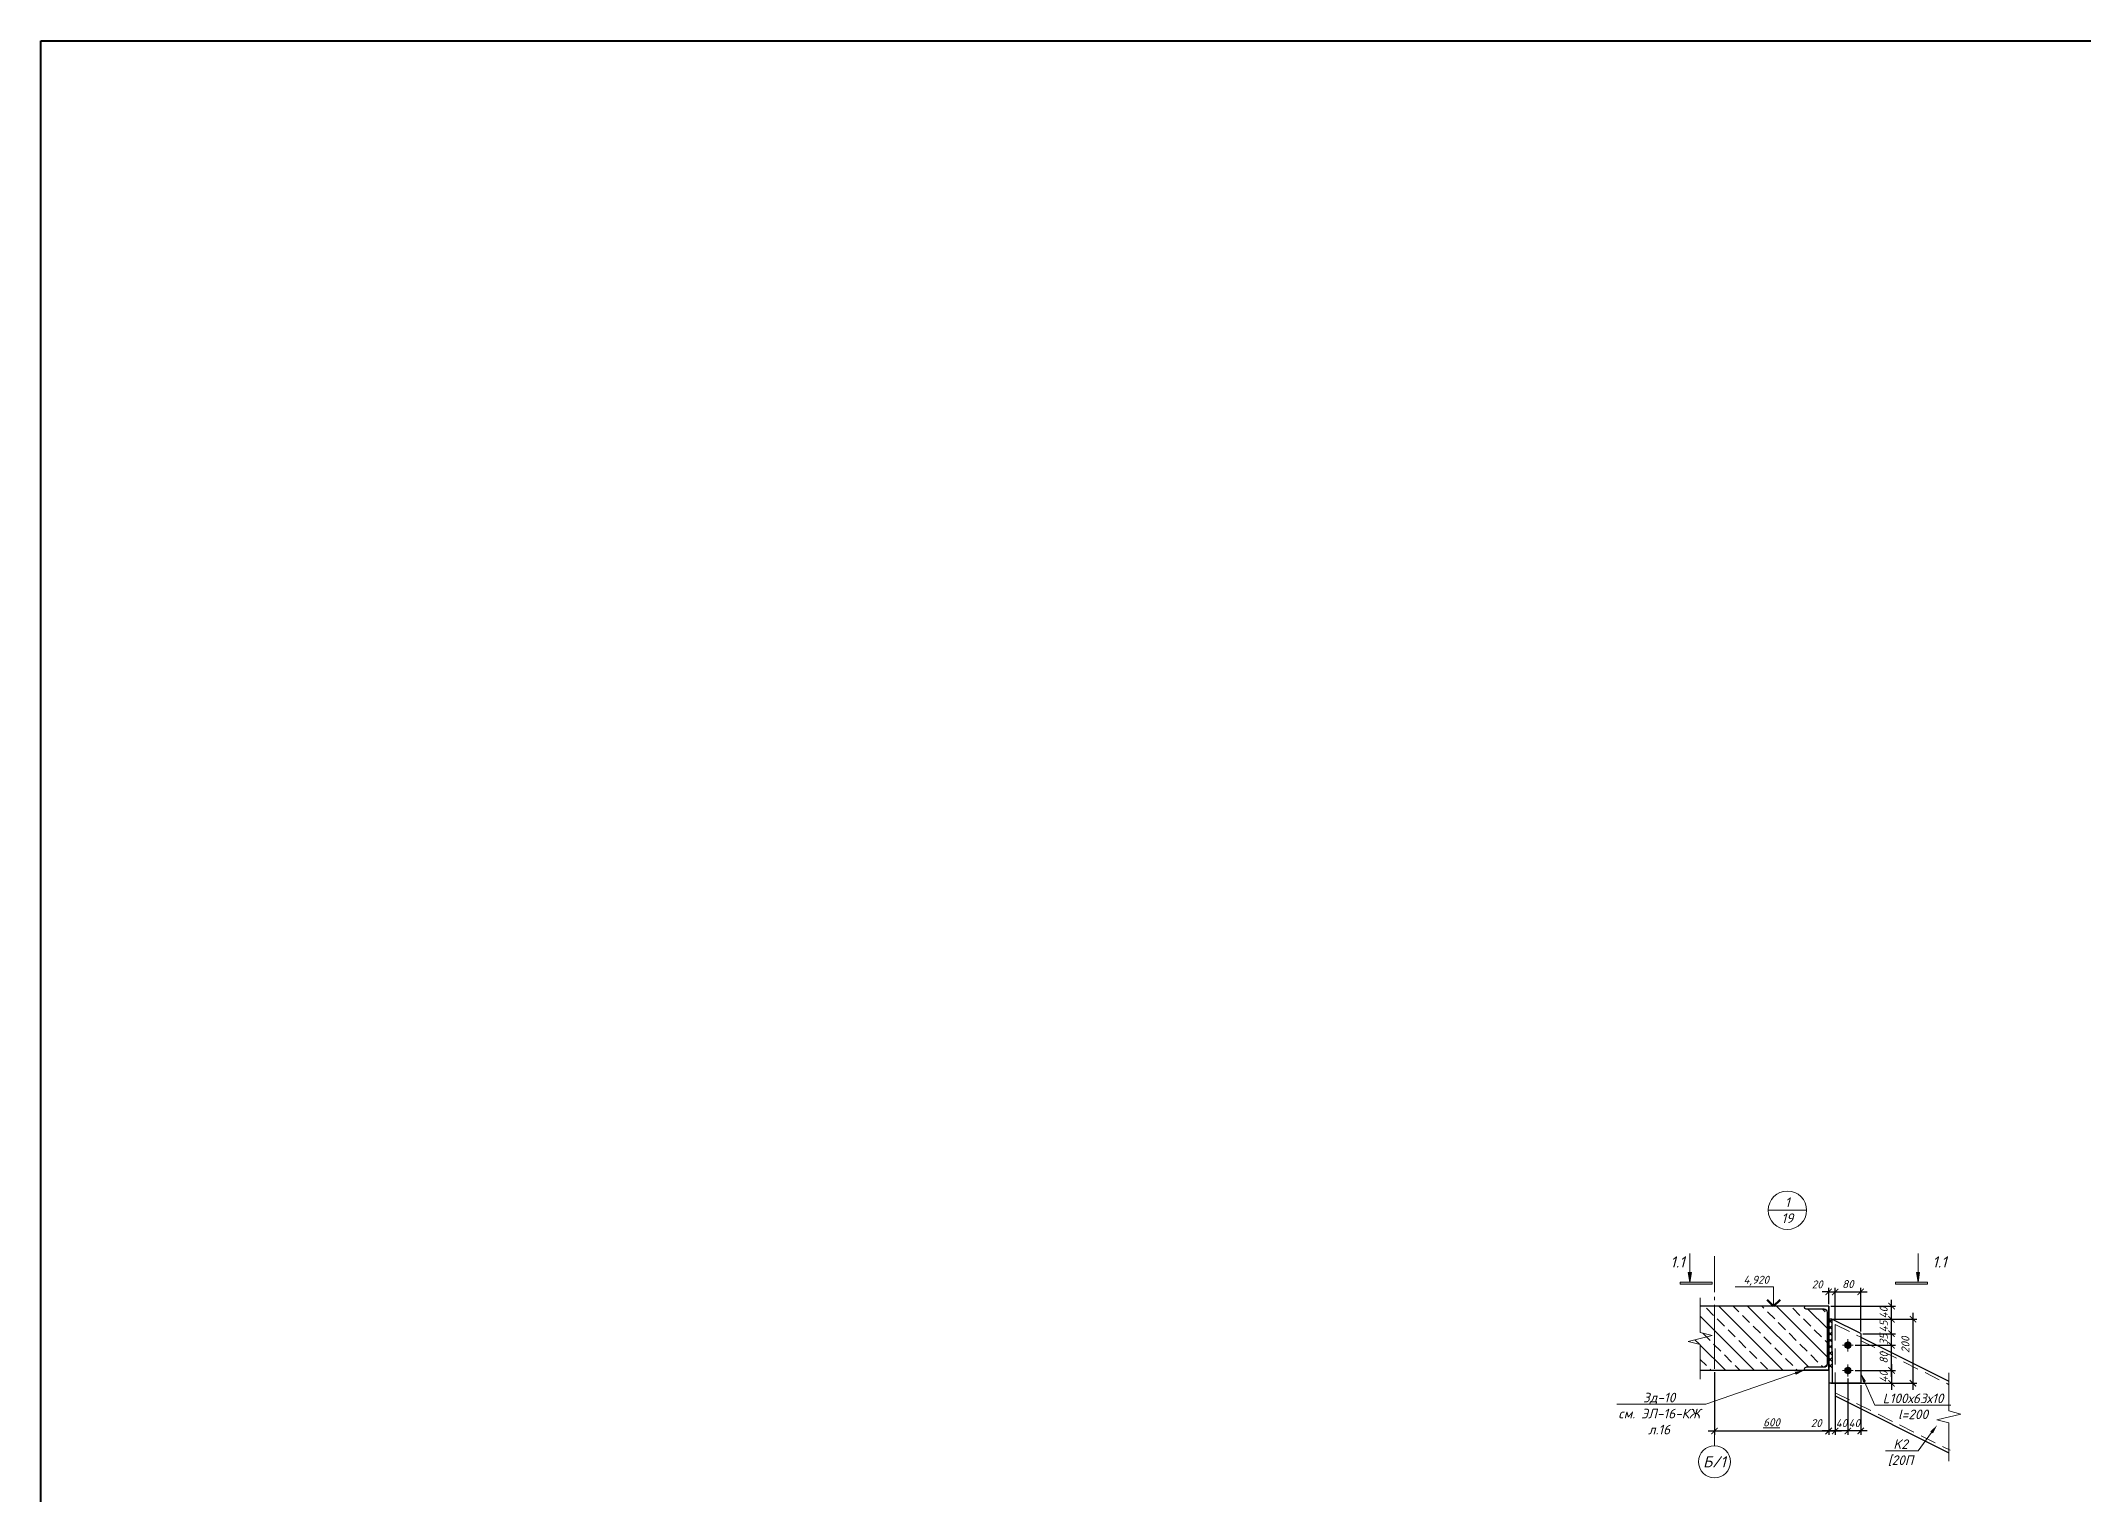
# Model space of a CAD drawing. Header units: millimetres. Extents: x -79646 to 95064, y -231229 to -58107.
# Drawn here: x -70144 to -63765, y -129500 to -124958 of the extents above; entities that cross this region are included whole.
import ezdxf
from ezdxf import colors
from ezdxf.entities.mleader import LeaderData, LeaderLine
from ezdxf.enums import TextEntityAlignment as Align
from ezdxf.math import Vec2, Vec3

# ---------------------------------------------------------------- set-up
doc = ezdxf.new("R2010")
doc.units = ezdxf.units.MM
doc.header["$PDMODE"] = 3
doc.linetypes.add('GOST2.303 5', pattern=[24, 20, -1.5, 1, -1.5])
doc.linetypes.add('HIDDEN', pattern=[0.375, 0.25, -0.125])
doc.layers.get('0').update_dxf_attribs({"lineweight": 5})
doc.layers.get('Defpoints').update_dxf_attribs({"lineweight": 0})
for name, color, linetype, lineweight in [('#Cварка', 96, 'Continuous', 30), ('#Dimensions', 7, 'Continuous', 9), ('#Выноски', 7, 'Continuous', 15), ('#Оси', 7, 'Continuous', 9), ('#Перекрытие разрез', 10, 'Continuous', 30), ('#разм', 7, 'Continuous', 9), ('A-okno', 7, 'Continuous', 0), ('k_ Металл', 1, 'Continuous', 30), ('k_ Металл_вид', 1, 'Continuous', 18), ('Металл для узлов', 7, 'Continuous', 30), ('Тонкие линии', 7, 'Continuous', 13)]:
    doc.layers.add(name, color=color, linetype=linetype, lineweight=lineweight)
doc.layers.add('#Hatch', color=252, linetype='Continuous', lineweight=5, true_color=0x696969)
doc.layers.add('Штриховка', color=252, linetype='Continuous', lineweight=5, true_color=0x696969)
doc.styles.add('ESKDW', font='eskdw.shx', dxfattribs={"oblique": 15})
doc.styles.get("Standard").update_dxf_attribs({"font": 'arial.ttf'})
doc.styles.add('STEP PR', font='isocpeui.ttf')
doc.dimstyles.new('SPDS', dxfattribs={"dimscale": 50, "dimtxt": 2.5, "dimasz": 2, "dimexe": 1.25, "dimexo": 0.625, "dimtad": 1, "dimdec": 0, "dimrnd": 0.001, "dimtxsty": 'ESKDW', "dimblk": 'ARCHTICK', "dimcen": 2.5, "dimdle": 2, "dimclrd": 256, "dimclre": 256, "dimclrt": 7, "dimadec": 0, "dimazin": 2, "dimtfac": 0.75, "dimtdec": 0, "dimtmove": 1, "dimatfit": 3, "dimfxl": 1, "dimtolj": 1, "dimarcsym": 1})
pattern_1 = [(315, (-1350.046, -18.206), (44.90128, 44.90128), []), (315, (-1350.046, -63.11), (44.90128, 44.90128), [31.75, -15.875])]

# ---------------------------------------------------------------- blocks, each defined once
blk = doc.blocks.new('*U104')
at = {"color": 0, "linetype": 'ByBlock', "lineweight": -2}
for p, q in [((0, 200), (0, 0)), ((0, 200), (76, 200)), ((76, 200), (76, 196.5)), ((5.2, 181.5), (5.2, 18.5)), ((14.7, 191), (70.5, 191)), ((0, 0), (76, 0)), ((14.7, 9), (70.5, 9)), ((76, 0), (76, 3.5))]:
    blk.add_line(p, q, dxfattribs=at)
for centre, radius, start, end in [((70.5, 196.5), 5.5, 270, 0), ((14.7, 181.5), 9.5, 90, 180), ((14.7, 18.5), 9.5, 180, 270), ((70.5, 3.5), 5.5, 0, 90)]:
    blk.add_arc(centre, radius, start, end, dxfattribs=at)
blk = doc.blocks.new('*U105')
at = {"color": 0, "linetype": 'ByBlock', "lineweight": -2}
for p, q in [((3.6125, 0), (3.925, 1.25)), ((3.925, 1.25), (4.55, -1.25)), ((3.6125, 0), (0, 0)), ((4.55, -1.25), (4.8625, 0)), ((8.475, 0), (4.8625, 0))]:
    blk.add_line(p, q, dxfattribs=at)
blk = doc.blocks.new('*U106')
at = {"color": 0, "linetype": 'ByBlock', "lineweight": -2}
for p, q in [((3.98, 0), (4.29, 1.25)), ((4.29, 1.25), (4.91, -1.25)), ((3.98, 0), (0, 0)), ((4.91, -1.25), (5.23, 0)), ((9.2, 0), (5.23, 0))]:
    blk.add_line(p, q, dxfattribs=at)
blk = doc.blocks.new('*U120')
at = {"layer": '#разм', "ltscale": 100, "elevation": 0}
for points in [[(4577173, -920400), (4575971, -920400)], [(4577173, -921000), (4577173, -920400)], [(4578032, -921000), (4577023, -921000)]]:
    blk.add_lwpolyline(points, dxfattribs=at)
at = {"layer": 'A-okno', "color": 0, "lineweight": 50, "ltscale": 100, "elevation": 0}
for points in [[(4577173, -921000), (4576973, -920800)], [(4577173, -921000), (4577373, -920800)]]:
    blk.add_lwpolyline(points, dxfattribs=at)
at = {"layer": '#разм', "style": 'STEP PR'}
for tag, p in [('ОТМЕТКА', (4576248, -920299)), ('ПРИМЕЧАНИЕ', (4577032, -920711))]:
    blk.add_attdef(tag, p, '', height=250, dxfattribs=at)
blk = doc.blocks.new('*U829')
at = {"color": 0, "linetype": 'ByBlock', "lineweight": -2}
blk.add_lwpolyline([(-6, 0), (6, 0)], dxfattribs=at)
blk.add_circle((0, 0), 6, dxfattribs=at)
for tag, p in [('Узел', (0, 2.5)), ('Лист', (0, -2.5))]:
    blk.add_attdef(tag, text='', height=3, dxfattribs=at).set_placement(p, align=Align.MIDDLE_CENTER)
blk = doc.blocks.new('*U126')
for p, q in [((-0.5, 0.5), (0.5, -0.5)), ((0.5, 0.5), (-0.5, -0.5)), ((1.5, 0.5), (2.5, -0.5)), ((2.5, 0.5), (1.5, -0.5)), ((3.5, 0.5), (4.5, -0.5)), ((4.5, 0.5), (3.5, -0.5)), ((5.5, 0.5), (6.5, -0.5)), ((6.5, 0.5), (5.5, -0.5)), ((7.5, 0.5), (8.5, -0.5)), ((8.5, 0.5), (7.5, -0.5)), ((9.5, 0.5), (10.5, -0.5)), ((10.5, 0.5), (9.5, -0.5)), ((11.5, 0.5), (12.5, -0.5)), ((12.5, 0.5), (11.5, -0.5)), ((13.5, 0.5), (14.5, -0.5)), ((14.5, 0.5), (13.5, -0.5))]:
    blk.add_line(p, q)
blk = doc.blocks.new('A$C04BC7B76')
at = {"layer": 'Металл для узлов', "color": 7, "lineweight": 30, "ltscale": 10}
blk.add_lwpolyline([(-1, 5.4), (5.3, -2.2), (-1, -9.9), (-7.4, -2.2), (-1, 5.4)], dxfattribs=at)
at = {"layer": 'Тонкие линии', "ltscale": 20}
for p, q in [((4.5, -7.5), (-6.5, 3.1)), ((-6.4, -7.6), (4.5, 3.2))]:
    blk.add_line(p, q, dxfattribs=at)
at = {"layer": 'Тонкие линии', "lineweight": 5, "ltscale": 100}
for p, q in [((-1, -16.6), (-1, 12.3)), ((-13.6, -2.2), (11.6, -2.2))]:
    blk.add_line(p, q, dxfattribs=at)
at = {"layer": 'Тонкие линии', "ltscale": 20}
for centre, radius in [((-0.9, -2.2), 7.67), ((-1.1, -2.2), 6.36)]:
    blk.add_circle(centre, radius, dxfattribs=at)
blk = doc.blocks.new('_ArchTick')
at = {"color": 0, "linetype": 'ByBlock', "const_width": 0.15}
blk.add_lwpolyline([(-0.5, -0.5), (0.5, 0.5)], dxfattribs=at)
blk = doc.blocks.new('*D397')
at = {"layer": '#Dimensions', "lineweight": -2, "transparency": 16777216}
for p, q in [((-64476.6, -129113.3), (-64350.8, -129113.3)), ((-64363.3, -129093.3), (-64363.3, -129173.3)), ((-64476.6, -129153.3), (-64350.8, -129153.3))]:
    blk.add_line(p, q, dxfattribs=at)
at = {"layer": 'Defpoints', "color": 0, "lineweight": 0, "transparency": 16777216}
for p in [(-64482.8, -129113.3, 0), (-64482.8, -129153.3, 0), (-64363.3, -129153.3)]:
    blk.add_point(p, dxfattribs=at)
at = {"layer": '#Dimensions', "lineweight": -2, "transparency": 16777216, "xscale": 20, "yscale": 20, "zscale": 20}
for p, rotation in [((-64363.3, -129113.3), 90), ((-64363.3, -129153.3), 270)]:
    blk.add_blockref('_ArchTick', p, dxfattribs=dict(at, rotation=rotation))
at = {"layer": '#Dimensions', "transparency": 16777216, "insert": (-64387.8, -129133.3), "char_height": 25, "attachment_point": 5, "rotation": 90, "style": 'STEP PR'}
blk.add_mtext('\\A1;40', dxfattribs=at)
blk = doc.blocks.new('*D398')
at = {"layer": '#Dimensions', "lineweight": -2, "transparency": 16777216}
for p, q in [((-64476.6, -129034.3), (-64350.8, -129034.3)), ((-64363.3, -129133.3), (-64363.3, -129014.3)), ((-64476.6, -129113.3), (-64350.8, -129113.3))]:
    blk.add_line(p, q, dxfattribs=at)
at = {"layer": 'Defpoints', "color": 0, "lineweight": 0, "transparency": 16777216}
for p in [(-64482.8, -129034.3, 0), (-64363.3, -129034.3), (-64482.8, -129113.3, 0)]:
    blk.add_point(p, dxfattribs=at)
at = {"layer": '#Dimensions', "lineweight": -2, "transparency": 16777216, "xscale": 20, "yscale": 20, "zscale": 20}
for p, rotation in [((-64363.3, -129034.3), 90), ((-64363.3, -129113.3), 270)]:
    blk.add_blockref('_ArchTick', p, dxfattribs=dict(at, rotation=rotation))
at = {"layer": '#Dimensions', "transparency": 16777216, "insert": (-64387.8, -129073.8), "char_height": 25, "attachment_point": 5, "rotation": 90, "style": 'STEP PR'}
blk.add_mtext('\\A1;80', dxfattribs=at)
blk = doc.blocks.new('*D399')
at = {"layer": '#Dimensions', "lineweight": -2, "transparency": 16777216}
for p, q in [((-64363.3, -129054.3), (-64363.3, -128978.2)), ((-64476.6, -129034.3), (-64350.8, -129034.3)), ((-64453.3, -128998.2), (-64350.8, -128998.2))]:
    blk.add_line(p, q, dxfattribs=at)
at = {"layer": 'Defpoints', "color": 0, "lineweight": 0, "transparency": 16777216}
for p in [(-64482.8, -129034.3, 0), (-64459.6, -128998.2, 0), (-64363.3, -128998.2)]:
    blk.add_point(p, dxfattribs=at)
at = {"layer": '#Dimensions', "lineweight": -2, "transparency": 16777216, "xscale": 20, "yscale": 20, "zscale": 20}
for p, rotation in [((-64363.3, -128998.2), 90), ((-64363.3, -129034.3), 270)]:
    blk.add_blockref('_ArchTick', p, dxfattribs=dict(at, rotation=rotation))
at = {"layer": '#Dimensions', "transparency": 16777216, "insert": (-64387.8, -129016.3), "char_height": 25, "attachment_point": 5, "rotation": 90, "style": 'STEP PR'}
blk.add_mtext('\\A1;35', dxfattribs=at)
blk = doc.blocks.new('*D400')
at = {"layer": '#Dimensions', "lineweight": -2, "transparency": 16777216}
for p, q in [((-64499.6, -129138.7), (-64499.6, -129314.8)), ((-64459.6, -129159.6), (-64459.6, -129314.8)), ((-64439.6, -129302.3), (-64519.6, -129302.3))]:
    blk.add_line(p, q, dxfattribs=at)
at = {"layer": 'Defpoints', "color": 0, "lineweight": 0, "transparency": 16777216}
for p in [(-64499.6, -129132.4, 0), (-64459.6, -129153.3), (-64499.6, -129302.3)]:
    blk.add_point(p, dxfattribs=at)
at = {"layer": '#Dimensions', "lineweight": -2, "transparency": 16777216, "xscale": 20, "yscale": 20, "zscale": 20, "rotation": 180}
blk.add_blockref('_ArchTick', (-64499.6, -129302.3), dxfattribs=at)
at = {"layer": '#Dimensions', "lineweight": -2, "transparency": 16777216, "xscale": 20, "yscale": 20, "zscale": 20}
blk.add_blockref('_ArchTick', (-64459.6, -129302.3), dxfattribs=at)
at = {"layer": '#Dimensions', "transparency": 16777216, "insert": (-64479.6, -129277.8), "char_height": 25, "attachment_point": 5, "style": 'STEP PR'}
blk.add_mtext('\\A1;40', dxfattribs=at)
blk = doc.blocks.new('*D401')
at = {"layer": '#Dimensions', "lineweight": -2, "transparency": 16777216}
for p, q in [((-64539.6, -129154.5), (-64539.6, -129314.8)), ((-64499.6, -129138.7), (-64499.6, -129314.8)), ((-64479.6, -129302.3), (-64559.6, -129302.3))]:
    blk.add_line(p, q, dxfattribs=at)
at = {"layer": 'Defpoints', "color": 0, "lineweight": 0, "transparency": 16777216}
for p in [(-64539.6, -129148.3, 0), (-64499.6, -129132.4, 0), (-64539.6, -129302.3)]:
    blk.add_point(p, dxfattribs=at)
at = {"layer": '#Dimensions', "lineweight": -2, "transparency": 16777216, "xscale": 20, "yscale": 20, "zscale": 20, "rotation": 180}
blk.add_blockref('_ArchTick', (-64539.6, -129302.3), dxfattribs=at)
at = {"layer": '#Dimensions', "lineweight": -2, "transparency": 16777216, "xscale": 20, "yscale": 20, "zscale": 20}
blk.add_blockref('_ArchTick', (-64499.6, -129302.3), dxfattribs=at)
at = {"layer": '#Dimensions', "transparency": 16777216, "insert": (-64519.6, -129277.8), "char_height": 25, "attachment_point": 5, "style": 'STEP PR'}
blk.add_mtext('\\A1;40', dxfattribs=at)
blk = doc.blocks.new('*D402')
at = {"layer": '#Dimensions', "lineweight": -2, "transparency": 16777216}
for p, q in [((-64559.6, -129159.6), (-64559.6, -129314.8)), ((-64539.6, -129154.5), (-64539.6, -129314.8)), ((-64559.6, -129302.3), (-64579.6, -129302.3)), ((-64539.6, -129302.3), (-64559.6, -129302.3)), ((-64539.6, -129302.3), (-64519.6, -129302.3))]:
    blk.add_line(p, q, dxfattribs=at)
at = {"layer": 'Defpoints', "color": 0, "lineweight": 0, "transparency": 16777216}
for p in [(-64559.6, -129153.3, 0), (-64539.6, -129148.3, 0), (-64559.6, -129302.3)]:
    blk.add_point(p, dxfattribs=at)
at = {"layer": '#Dimensions', "lineweight": -2, "transparency": 16777216, "xscale": 20, "yscale": 20, "zscale": 20}
blk.add_blockref('_ArchTick', (-64559.6, -129302.3), dxfattribs=at)
at = {"layer": '#Dimensions', "lineweight": -2, "transparency": 16777216, "xscale": 20, "yscale": 20, "zscale": 20, "rotation": 180}
blk.add_blockref('_ArchTick', (-64539.6, -129302.3), dxfattribs=at)
at = {"layer": '#Dimensions', "transparency": 16777216, "insert": (-64598.6, -129277.8), "char_height": 25, "attachment_point": 5, "style": 'STEP PR'}
blk.add_mtext('\\A1;20', dxfattribs=at)
blk = doc.blocks.new('*D403')
at = {"layer": '#Dimensions', "lineweight": -2, "transparency": 16777216}
for p, q in [((-64559.6, -128867.8), (-64579.6, -128867.8)), ((-64559.6, -128906), (-64559.6, -128855.3)), ((-64559.6, -128867.8), (-64539.6, -128867.8)), ((-64539.6, -128951.9), (-64539.6, -128855.3)), ((-64539.6, -128867.8), (-64519.6, -128867.8))]:
    blk.add_line(p, q, dxfattribs=at)
at = {"layer": 'Defpoints', "color": 0, "lineweight": 0, "transparency": 16777216}
for p in [(-64539.6, -128867.8), (-64559.6, -128912.3, 0), (-64539.6, -128958.2, 0)]:
    blk.add_point(p, dxfattribs=at)
at = {"layer": '#Dimensions', "lineweight": -2, "transparency": 16777216, "xscale": 20, "yscale": 20, "zscale": 20}
blk.add_blockref('_ArchTick', (-64559.6, -128867.8), dxfattribs=at)
at = {"layer": '#Dimensions', "lineweight": -2, "transparency": 16777216, "xscale": 20, "yscale": 20, "zscale": 20, "rotation": 180}
blk.add_blockref('_ArchTick', (-64539.6, -128867.8), dxfattribs=at)
at = {"layer": '#Dimensions', "transparency": 16777216, "insert": (-64595.4, -128844.2), "char_height": 25, "attachment_point": 5, "style": 'STEP PR'}
blk.add_mtext('\\A1;20', dxfattribs=at)
blk = doc.blocks.new('*D404')
at = {"layer": '#Dimensions', "lineweight": -2, "transparency": 16777216}
for p, q in [((-64559.6, -128867.8), (-64439.6, -128867.8)), ((-64539.6, -128951.9), (-64539.6, -128855.3)), ((-64459.6, -128991.9), (-64459.6, -128855.3))]:
    blk.add_line(p, q, dxfattribs=at)
at = {"layer": 'Defpoints', "color": 0, "lineweight": 0, "transparency": 16777216}
for p in [(-64459.6, -128867.8), (-64539.6, -128958.2, 0), (-64459.6, -128998.2, 0)]:
    blk.add_point(p, dxfattribs=at)
at = {"layer": '#Dimensions', "lineweight": -2, "transparency": 16777216, "xscale": 20, "yscale": 20, "zscale": 20, "rotation": 180}
blk.add_blockref('_ArchTick', (-64539.6, -128867.8), dxfattribs=at)
at = {"layer": '#Dimensions', "lineweight": -2, "transparency": 16777216, "xscale": 20, "yscale": 20, "zscale": 20}
blk.add_blockref('_ArchTick', (-64459.6, -128867.8), dxfattribs=at)
at = {"layer": '#Dimensions', "transparency": 16777216, "insert": (-64499.6, -128843.3), "char_height": 25, "attachment_point": 5, "style": 'STEP PR'}
blk.add_mtext('\\A1;80', dxfattribs=at)
blk = doc.blocks.new('*D405')
at = {"layer": '#Dimensions', "lineweight": -2, "transparency": 16777216}
for p, q in [((-64543.3, -128953.2), (-64350.8, -128953.2)), ((-64363.3, -129018.2), (-64363.3, -128933.2)), ((-64453.3, -128998.2), (-64350.8, -128998.2))]:
    blk.add_line(p, q, dxfattribs=at)
at = {"layer": 'Defpoints', "color": 0, "lineweight": 0, "transparency": 16777216}
for p in [(-64549.5, -128953.2, 0), (-64363.3, -128953.2), (-64459.6, -128998.2, 0)]:
    blk.add_point(p, dxfattribs=at)
at = {"layer": '#Dimensions', "lineweight": -2, "transparency": 16777216, "xscale": 20, "yscale": 20, "zscale": 20}
for p, rotation in [((-64363.3, -128953.2), 90), ((-64363.3, -128998.2), 270)]:
    blk.add_blockref('_ArchTick', p, dxfattribs=dict(at, rotation=rotation))
at = {"layer": '#Dimensions', "transparency": 16777216, "insert": (-64387.8, -128975.7), "char_height": 25, "attachment_point": 5, "rotation": 90, "style": 'STEP PR'}
blk.add_mtext('\\A1;45', dxfattribs=at)
blk = doc.blocks.new('*U134')
at = {"ltscale": 100}
h = blk.add_hatch(color=256, dxfattribs=at)
h.dxf.hatch_style = 1
h.paths.add_polyline_path([(665, 700), (665, 770), (-335, 770), (-335, 700)])
h = blk.add_hatch(color=256, dxfattribs=at)
h.dxf.hatch_style = 1
h.paths.add_polyline_path([(-85, 1070), (-35, 1070), (15, 1070), (-35, 770)])
at = {"linetype": 'Continuous', "ltscale": 100}
for p, q in [((-335, 700), (-335, 770)), ((-335, 770), (665, 770)), ((665, 700), (-335, 700)), ((-85, 1070), (-35, 1070)), ((-35, 770), (-85, 1070)), ((-35, 770), (15, 1070)), ((15, 1070), (-35, 1070))]:
    blk.add_line(p, q, dxfattribs=at)
at = {"linetype": 'Continuous', "ltscale": 100, "extrusion": (-1, -1e-16, 0), "elevation": 35}
blk.add_lwpolyline([(-1660, 0), (-1070, 0)], dxfattribs=at)
at = {"linetype": 'Continuous', "ltscale": 100}
blk.add_lwpolyline([(665, 700), (665, 770)], dxfattribs=at)
at = {"ltscale": 100, "style": 'STEP PR'}
blk.add_attdef('Nh', text='', height=350, dxfattribs=at).set_placement((-192, 1222), align=Align.RIGHT)
blk = doc.blocks.new('*U295')
at = {"ltscale": 100}
h = blk.add_hatch(color=256, dxfattribs=at)
h.dxf.hatch_style = 1
h.paths.add_polyline_path([(1665, 700), (1665, 770), (665, 770), (665, 700)])
h = blk.add_hatch(color=256, dxfattribs=at)
h.dxf.hatch_style = 1
h.paths.add_polyline_path([(1415, 1070), (1365, 1070), (1315, 1070), (1365, 770)])
at = {"linetype": 'Continuous', "ltscale": 100}
for p, q in [((1665, 770), (665, 770)), ((665, 700), (1665, 700)), ((1365, 770), (1315, 1070)), ((1315, 1070), (1365, 1070)), ((1415, 1070), (1365, 1070)), ((1365, 770), (1415, 1070)), ((1665, 700), (1665, 770))]:
    blk.add_line(p, q, dxfattribs=at)
at = {"linetype": 'Continuous', "ltscale": 100, "extrusion": (1, -1e-16, 0), "elevation": 1365}
blk.add_lwpolyline([(1660, 0), (1070, 0)], dxfattribs=at)
at = {"linetype": 'Continuous', "ltscale": 100}
blk.add_lwpolyline([(665, 700), (665, 770)], dxfattribs=at)
at = {"ltscale": 100, "style": 'STEP PR'}
blk.add_attdef('Nh', text='', height=350, dxfattribs=at).set_placement((1799, 1222), align=Align.RIGHT)
blk = doc.blocks.new('*D406')
at = {"layer": '#Dimensions', "lineweight": -2, "transparency": 16777216}
for p, q in [((-64916.4, -129118.5), (-64916.4, -129314.8)), ((-64559.6, -129118.5), (-64559.6, -129314.8)), ((-64936.4, -129302.3), (-64539.6, -129302.3))]:
    blk.add_line(p, q, dxfattribs=at)
at = {"layer": 'Defpoints', "color": 0, "lineweight": 0, "transparency": 16777216}
for p in [(-64916.4, -129112.3), (-64559.6, -129112.3, 0), (-64559.6, -129302.3)]:
    blk.add_point(p, dxfattribs=at)
at = {"layer": '#Dimensions', "lineweight": -2, "transparency": 16777216, "xscale": 20, "yscale": 20, "zscale": 20, "rotation": 180}
blk.add_blockref('_ArchTick', (-64916.4, -129302.3), dxfattribs=at)
at = {"layer": '#Dimensions', "lineweight": -2, "transparency": 16777216, "xscale": 20, "yscale": 20, "zscale": 20}
blk.add_blockref('_ArchTick', (-64559.6, -129302.3), dxfattribs=at)
at = {"layer": '#Dimensions', "transparency": 16777216, "insert": (-64738, -129275.3), "char_height": 25, "attachment_point": 5, "style": 'STEP PR'}
blk.add_mtext('\\A1;\\L600', dxfattribs=at)
blk = doc.blocks.new('*D395')
at = {"layer": '#Dimensions', "lineweight": -2, "transparency": 16777216}
for p, q in [((-64553.3, -128912.3), (-64350.8, -128912.3)), ((-64363.3, -128973.2), (-64363.3, -128892.3)), ((-64543.3, -128953.2), (-64350.8, -128953.2))]:
    blk.add_line(p, q, dxfattribs=at)
at = {"layer": 'Defpoints', "color": 0, "lineweight": 0, "transparency": 16777216}
for p in [(-64559.6, -128912.3, 0), (-64363.3, -128912.3), (-64549.5, -128953.2, 0)]:
    blk.add_point(p, dxfattribs=at)
at = {"layer": '#Dimensions', "lineweight": -2, "transparency": 16777216, "xscale": 20, "yscale": 20, "zscale": 20}
for p, rotation in [((-64363.3, -128912.3), 90), ((-64363.3, -128953.2), 270)]:
    blk.add_blockref('_ArchTick', p, dxfattribs=dict(at, rotation=rotation))
at = {"layer": '#Dimensions', "transparency": 16777216, "insert": (-64387.8, -128932.8), "char_height": 25, "attachment_point": 5, "rotation": 90, "style": 'STEP PR'}
blk.add_mtext('\\A1;40', dxfattribs=at)
blk = doc.blocks.new('*D396')
at = {"layer": '#Dimensions', "lineweight": -2, "transparency": 16777216}
for p, q in [((-64553.3, -128953.2), (-64283.9, -128953.2)), ((-64296.4, -128933.2), (-64296.4, -129173.3)), ((-64553.3, -129153.3), (-64283.9, -129153.3))]:
    blk.add_line(p, q, dxfattribs=at)
at = {"layer": 'Defpoints', "color": 0, "lineweight": 0, "transparency": 16777216}
for p in [(-64559.6, -128953.2, 0), (-64559.6, -129153.3), (-64296.4, -129153.3)]:
    blk.add_point(p, dxfattribs=at)
at = {"layer": '#Dimensions', "lineweight": -2, "transparency": 16777216, "xscale": 20, "yscale": 20, "zscale": 20}
for p, rotation in [((-64296.4, -128953.2), 90), ((-64296.4, -129153.3), 270)]:
    blk.add_blockref('_ArchTick', p, dxfattribs=dict(at, rotation=rotation))
at = {"layer": '#Dimensions', "transparency": 16777216, "insert": (-64320, -129032.9), "char_height": 25, "attachment_point": 5, "rotation": 90, "style": 'STEP PR'}
blk.add_mtext('\\A1;200', dxfattribs=at)

msp = doc.modelspace()

# ---------------------------------------------------------------- hatches: boundary and pattern name
at = {"layer": '#Hatch'}
h = msp.add_hatch(dxfattribs=at)
h.set_pattern_fill('ANSI31', color=256, scale=2, style=0)
h.set_pattern_definition([(45, (-1350.0463, -18.206), (-4.49012806, 4.49012806), [])])
edge = h.paths.add_edge_path()
edge.add_line((-64559.55765, -128912.29677), (-64559.55765, -129112.29677))
edge = h.paths.add_edge_path()
edge.add_line((-64559.55765, -128912.29677), (-64635.55765, -128912.29677))
edge = h.paths.add_edge_path()
edge.add_line((-64559.55765, -129112.29677), (-64635.55765, -129112.29677))
edge = h.paths.add_edge_path()
edge.add_line((-64564.75765, -128930.79677), (-64564.75765, -129093.79677))
edge = h.paths.add_edge_path()
edge.add_arc((-64574.25765, -129093.79677), 9.5, 270, 360)
edge = h.paths.add_edge_path()
edge.add_arc((-64574.25765, -128930.79677), 9.5, 0, 90)
edge = h.paths.add_edge_path()
edge.add_line((-64574.25765, -128921.29677), (-64630.05765, -128921.29677))
edge = h.paths.add_edge_path()
edge.add_arc((-64630.05765, -128915.79677), 5.5, 180, 270)
edge = h.paths.add_edge_path()
edge.add_line((-64574.25765, -129103.29677), (-64630.05765, -129103.29677))
edge = h.paths.add_edge_path()
edge.add_arc((-64630.05765, -129108.79677), 5.5, 90, 180)
edge = h.paths.add_edge_path()
edge.add_line((-64635.55765, -129112.29677), (-64635.55765, -129108.79677))
edge = h.paths.add_edge_path()
edge.add_line((-64635.55765, -128912.29677), (-64635.55765, -128915.79677))
at = {"layer": 'Штриховка'}
h = msp.add_hatch(dxfattribs=at)
h.set_pattern_fill('ANSI33', color=256, scale=10, angle=270)
h.set_pattern_definition(pattern_1)
h.paths.add_polyline_path([(-64564.75765, -128930.79677, 0.4142135624), (-64574.25765, -128921.29677), (-64630.05765, -128921.29677, -0.4142135624), (-64635.55765, -128915.79677), (-64635.55765, -128912.29677), (-64677.48691, -128912.29677), (-64746.50471, -128912.29677), (-64960.90625, -128912.29677), (-64960.90625, -128994.42177), (-64923.40625, -129003.79677), (-64998.40625, -129022.54677), (-64960.90625, -129031.92177), (-64960.90625, -129112.29677), (-64635.55765, -129112.29677), (-64635.55765, -129108.79677, -0.4142135624), (-64630.05765, -129103.29677), (-64574.25765, -129103.29677, 0.4142135624), (-64564.75765, -129093.79677)])
at = {"layer": 'Штриховка', "ltscale": 0.2}
h = msp.add_hatch(dxfattribs=at)
h.set_pattern_fill('ANSI33', color=256, scale=10, angle=-90)
h.set_pattern_definition(pattern_1)
edge = h.paths.add_edge_path()
edge.add_line((-64960.90625, -128912.29677), (-64960.90625, -129112.29677))
edge.add_line((-64960.90625, -129112.29677), (-64635.55765, -129112.29677))
edge.add_line((-64635.55765, -129112.29677), (-64635.55765, -129108.7833))
edge.add_arc((-64629.08219, -129109.77464), 6.5509, 98.56344754, 171.296091345, ccw=False)
edge.add_line((-64630.05765, -129103.29677), (-64573.80975, -129103.29677))
edge.add_arc((-64576.90277, -129091.50443), 12.19122, 284.697074316, 355.015363604)
edge.add_line((-64564.75765, -129092.56371), (-64564.75765, -128959.3788))
edge.add_line((-64564.75765, -128959.3788), (-64564.75765, -128932.02982))
edge.add_arc((-64576.65572, -128932.99017), 11.93677, 4.614593714, 78.410517815)
edge.add_line((-64574.25765, -128921.29677), (-64630.05765, -128921.29677))
edge.add_arc((-64629.08219, -128914.8189), 6.5509, 188.703908655, 261.43655246, ccw=False)
edge.add_line((-64635.55765, -128915.81023), (-64635.55765, -128912.29677))
edge.add_line((-64635.55765, -128912.29677), (-64960.90625, -128912.29677))

# ---------------------------------------------------------------- linework, layer by layer
at = {"layer": '#Оси', "linetype": 'GOST2.303 5', "ltscale": 10}
msp.add_lwpolyline([(-64916.43675, -129348.51176), (-64916.43675, -128755.76089)], dxfattribs=at)
at = {"layer": '#Оси', "linetype": 'Continuous', "ltscale": 50}
msp.add_circle((-64916.43675, -129398.51176), 50, dxfattribs=at)
at = {"layer": '#Перекрытие разрез', "elevation": 0}
msp.add_lwpolyline([(-64960.82534, -129112.29677), (-64559.55765, -129112.29677), (-64559.55765, -128959.3788), (-64559.55765, -128912.29677), (-64677.48691, -128912.29677), (-64960.82534, -128912.29677)], dxfattribs=at)
at = {"color": 3, "lineweight": 40}
msp.add_lwpolyline([(-70144.33297, -124957.69054), (-52185.29274, -124957.69054), (-52185.29274, -133312.25288), (-70144.33297, -133312.25288)], close=True, dxfattribs=at)
at = {"layer": 'k_ Металл', "elevation": 0}
for points in [[(-64459.55765, -128998.19847), (-64549.54578, -128953.2044), (-64559.55765, -128953.2044)], [(-64549.54578, -128953.2044), (-64549.00037, -129153.33142)], [(-64559.55765, -128999.3788), (-64559.55765, -129153.33142)], [(-64459.55765, -128998.19847), (-64459.55765, -129153.33142)], [(-64459.55765, -129009.3788), (-64184.6314, -129146.84193)], [(-64459.55765, -129153.33142), (-64559.55765, -129153.33142)], [(-64539.55765, -129153.33142), (-64539.55765, -129192.9856)], [(-64539.55765, -129192.9856), (-64184.6314, -129370.44873)]]:
    msp.add_lwpolyline(points, dxfattribs=at)
at = {"layer": 'k_ Металл_вид', "linetype": 'HIDDEN', "ltscale": 200, "elevation": 0}
for points in [[(-64539.55765, -128969.3788), (-64459.55765, -129009.3788)], [(-64539.55765, -128969.3788), (-64539.55765, -129237.41203)], [(-64460.00486, -129019.2175), (-64185.07862, -129156.68063)], [(-64539.55765, -129182.9233), (-64180.60648, -129362.39888)]]:
    msp.add_lwpolyline(points, dxfattribs=at)

# ---------------------------------------------------------------- block references
at = {"layer": '#Cварка', "xscale": 10, "yscale": 10, "zscale": 10, "rotation": 270}
msp.add_blockref('*U126', (-64554.55765, -128958.99723, 0), dxfattribs=at)
at = {"layer": '#Dimensions'}
ref = msp.add_blockref('*U829', (-64688.54889, -128612.39251), dxfattribs=dict(at, xscale=10, yscale=10, zscale=10))
ref.add_attrib('Узел', '1', dxfattribs={"layer": '0', "color": 0, "linetype": 'ByBlock', "lineweight": -2, "height": 30, "style": 'STEP PR'}).set_placement((-64688.54889, -128587.39251), align=Align.MIDDLE_CENTER)
ref.add_attrib('Лист', '19', dxfattribs={"layer": '0', "color": 0, "linetype": 'ByBlock', "lineweight": -2, "height": 30, "style": 'STEP PR'}).set_placement((-64688.54889, -128637.39251), align=Align.MIDDLE_CENTER)
at = {"layer": '#Dimensions', "ltscale": 20}
ref = msp.add_blockref('*U120', (-522448.79794, -36812.28366, 0), dxfattribs=dict(at, xscale=0.1, yscale=0.1, zscale=0.1))
ref.add_attrib('ОТМЕТКА', '4,920', (-64825.9557, -128842.20644, 0), dxfattribs={"layer": '#разм', "height": 25, "style": 'STEP PR'})
at = {"xscale": 0.1, "yscale": 0.1, "zscale": 0.1}
msp.add_blockref('*U134', (-64989.88693, -128913.82186), dxfattribs=at).add_auto_attribs({'Nh': '1.1'})
ref = msp.add_blockref('*U295', (-64417.0099, -128913.82186), dxfattribs=dict(xscale=0.1, yscale=0.1, zscale=0.1))
ref.add_attrib('Nh', '1.1', dxfattribs={"ltscale": 100, "height": 35, "style": 'STEP PR'}).set_placement((-64190.7653, -128791.63844), align=Align.RIGHT)
at = {"xscale": -30, "yscale": -30, "zscale": -30, "rotation": 270}
for name, p in [('*U105', (-64960.90625, -129140.29677, 0)), ('*U106', (-64184.6314, -129396.69873))]:
    msp.add_blockref(name, p, dxfattribs=at)
at = {"layer": 'k_ Металл', "xscale": -1}
msp.add_blockref('*U104', (-64559.55765, -129112.29677, 0), dxfattribs=at)
at = {"layer": 'Тонкие линии', "ltscale": 4, "xscale": 1.33, "yscale": 1.33, "zscale": 1.33}
for p in [(-64498.26202, -129031.40438, 0), (-64498.26185, -129110.40786, 0)]:
    msp.add_blockref('A$C04BC7B76', p, dxfattribs=at)

# ---------------------------------------------------------------- texts
at = {"layer": '#Оси', "linetype": 'Continuous', "ltscale": 50, "style": 'STEP PR'}
msp.add_text('Б/1', height=35, dxfattribs=at).set_placement((-64916.43675, -129398.51176), align=Align.MIDDLE_CENTER)

# ---------------------------------------------------------------- dimensions: what is measured, and where the dimension line sits
at = {"layer": '#Dimensions'}
for base, p1, p2, override, picture, middle in [((-64539.55765, -128867.81865), (-64559.55765, -128912.29677, 0), (-64539.55765, -128958.19847, 0), {"dimscale": 10, "dimgap": 1.2, "dimrnd": 1, "dimtxsty": 'STEP PR', "dimblk1": 'ArchTick', "dimblk2": 'ArchTick', "dimsah": 1, "dimclrt": 256}, '*D403', (-64595.37281, -128868.69315)), ((-64559.55765, -129302.25662), (-64539.55765, -129148.26424, 0), (-64559.55765, -129153.33142, 0), {"dimscale": 10, "dimgap": 1.2, "dimrnd": 5, "dimtxsty": 'STEP PR', "dimblk1": 'ArchTick', "dimblk2": 'ArchTick', "dimsah": 1, "dimclrt": 256}, '*D402', (-64598.62817, -129302.25662)), ((-64539.55765, -129302.25662), (-64499.55765, -129132.44896, 0), (-64539.55765, -129148.26424, 0), {"dimscale": 10, "dimgap": 1.2, "dimrnd": 5, "dimtxsty": 'STEP PR', "dimblk1": 'ArchTick', "dimblk2": 'ArchTick', "dimsah": 1, "dimclrt": 256}, '*D401', (-64519.55765, -129302.25662)), ((-64499.55765, -129302.25662), (-64459.55765, -129153.33142), (-64499.55765, -129132.44896, 0), {"dimscale": 10, "dimgap": 1.2, "dimrnd": 5, "dimtxsty": 'STEP PR', "dimblk1": 'ArchTick', "dimblk2": 'ArchTick', "dimsah": 1, "dimclrt": 256}, '*D400', (-64479.55765, -129302.25662))]:
    dim = msp.add_linear_dim(base=base, p1=p1, p2=p2, dimstyle='SPDS', override=override, dxfattribs=at)
    dim.commit()
    dim.dimension.update_dxf_attribs({"geometry": picture, "text_midpoint": middle, "dimtype": 160})
dim = msp.add_linear_dim(base=(-64459.55765, -128867.81865), p1=(-64539.55765, -128958.19847, 0), p2=(-64459.55765, -128998.19847, 0), dimstyle='SPDS', override={"dimscale": 10, "dimgap": 1.2, "dimrnd": 1, "dimtxsty": 'STEP PR', "dimblk1": 'ArchTick', "dimblk2": 'ArchTick', "dimsah": 1, "dimclrt": 256}, dxfattribs=at)
dim.commit()
dim.dimension.update_dxf_attribs({"geometry": '*D404', "text_midpoint": (-64499.55765, -128843.31865)})
for base, p1, p2, picture, middle in [((-64363.31314, -128912.29677), (-64549.54578, -128953.2044, 0), (-64559.55765, -128912.29677, 0), '*D395', (-64363.31314, -128932.75058)), ((-64296.44455, -129153.33142), (-64559.55765, -128953.2044, 0), (-64559.55765, -129153.33142), '*D396', (-64295.54772, -129032.92992)), ((-64363.31314, -128953.2044), (-64459.55765, -128998.19847, 0), (-64549.54578, -128953.2044, 0), '*D405', (-64363.31314, -128975.70143)), ((-64363.31314, -128998.19847), (-64482.81684, -129034.32794, 0), (-64459.55765, -128998.19847, 0), '*D399', (-64363.31314, -129016.2632)), ((-64363.31314, -129153.33142), (-64482.81668, -129113.33142, 0), (-64482.81668, -129153.33142, 0), '*D397', (-64363.31314, -129133.33142))]:
    dim = msp.add_linear_dim(base=base, p1=p1, p2=p2, angle=90, dimstyle='SPDS', override={"dimscale": 10, "dimgap": 1.2, "dimrnd": 5, "dimtxsty": 'STEP PR', "dimblk1": 'ArchTick', "dimblk2": 'ArchTick', "dimsah": 1, "dimclrt": 256}, dxfattribs=at)
    dim.commit()
    dim.dimension.update_dxf_attribs({"geometry": picture, "text_midpoint": middle, "dimtype": 160})
dim = msp.add_linear_dim(base=(-64363.31314, -129034.32794), p1=(-64482.81668, -129113.33142, 0), p2=(-64482.81684, -129034.32794, 0), angle=90, dimstyle='SPDS', override={"dimscale": 10, "dimgap": 1.2, "dimrnd": 5, "dimtxsty": 'STEP PR', "dimblk1": 'ArchTick', "dimblk2": 'ArchTick', "dimsah": 1, "dimclrt": 256}, dxfattribs=at)
dim.commit()
dim.dimension.update_dxf_attribs({"geometry": '*D398', "text_midpoint": (-64387.81314, -129073.82968)})
dim = msp.add_linear_dim(base=(-64559.55765, -129302.25662), p1=(-64916.43675, -129112.29677), p2=(-64559.55765, -129112.29677, 0), text='%%U600', dimstyle='SPDS', override={"dimscale": 10, "dimgap": 1.2, "dimrnd": 5, "dimtxsty": 'STEP PR', "dimblk1": 'ArchTick', "dimblk2": 'ArchTick', "dimsah": 1, "dimclrt": 256}, dxfattribs=at)
dim.commit()
dim.dimension.update_dxf_attribs({"geometry": '*D406', "text_midpoint": (-64737.9972, -129275.25662)})

# ---------------------------------------------------------------- leaders
at = {"layer": '#Выноски'}
ml = msp.add_multileader_mtext('Standard', dxfattribs=at)
ml.set_content('\\A1;Зд-10\\Pcм. ЭЛ-16-КЖ\\Pл.16', color=256, style='STEP PR')
ml.set_leader_properties(color=256, linetype='ByLayer', lineweight=-1)
ml.build(insert=Vec2(0, 0))
ml.multileader.update_dxf_attribs({"text_left_attachment_type": 6, "text_right_attachment_type": 6, "dogleg_length": 0, "arrow_head_size": 30, "scale": 0.1})
ctx = ml.context
ctx.base_point, ctx.scale, ctx.char_height, ctx.arrow_head_size, ctx.landing_gap_size, ctx.plane_origin = Vec3(-65234.87, -129218.93234), 0.1, 30, 30, 12.5, Vec3(-36580.27065, -154071.43291)
ctx.left_attachment, ctx.right_attachment, ctx.text_align_type = 6, 6, 1
notes = []
notes.append((ctx, [(1, (1, 1, 0), (-64943.57455, -129218.93234), (-1, 0), 0, [(0, [(-64635.55765, -129112.29677)], 0, [])])]))
ctx.mtext.insert, ctx.mtext.rotation, ctx.mtext.defined_height, ctx.mtext.alignment, ctx.mtext.flow_direction = Vec3(-65089.22227, -129182.93234), 6.2831853072, 454.64358, 2, 5
ml = msp.add_multileader_mtext('Standard', dxfattribs=at)
ml.set_content('\\A1;L100х63х10\\Pl=200', color=256, style='STEP PR')
ml.set_leader_properties(color=256, linetype='ByLayer', lineweight=-1)
ml.build(insert=Vec2(0, 0))
ml.multileader.update_dxf_attribs({"text_left_attachment_type": 6, "text_right_attachment_type": 6, "dogleg_length": 0, "arrow_head_size": 30, "scale": 0.1})
ctx = ml.context
ctx.base_point, ctx.scale, ctx.char_height, ctx.arrow_head_size, ctx.landing_gap_size, ctx.plane_origin = Vec3(-64415.10616, -129221.41184), 0.1, 30, 30, 12.5, Vec3(-35382.76665, -153224.73221)
ctx.left_attachment, ctx.right_attachment, ctx.text_align_type = 6, 6, 1
notes.append((ctx, [(0, (1, 1, 0), (-64415.10616, -129221.41184), (1, 0), 0, [(0, [(-64459.55765, -129121.49452)], 0, [])])]))
ctx.mtext.insert, ctx.mtext.rotation, ctx.mtext.alignment, ctx.mtext.flow_direction = Vec3(-64296.08343, -129185.41184), 6.2831853072, 2, 5
ml = msp.add_multileader_mtext('Standard', dxfattribs=at)
ml.set_content('\\A1;K2\\P[20П', color=256, style='STEP PR')
ml.set_leader_properties(color=256, linetype='ByLayer', lineweight=-1)
ml.build(insert=Vec2(0, 0))
ml.multileader.update_dxf_attribs({"text_left_attachment_type": 6, "text_right_attachment_type": 6, "dogleg_length": 0, "arrow_head_size": 30, "scale": 0.1})
ctx = ml.context
ctx.base_point, ctx.scale, ctx.char_height, ctx.arrow_head_size, ctx.landing_gap_size, ctx.plane_origin = Vec3(-64389.9277, -129364.61), 0.1, 30, 30, 12.5, Vec3(-36008.28754, -153810.98944)
ctx.left_attachment, ctx.right_attachment, ctx.text_align_type = 6, 6, 1
notes.append((ctx, [(1, (1, 1, 0), (-64279.9277, -129364.61), (-1, 0), 0, [(0, [(-64220.31685, -129282.86121)], 0, [])])]))
ctx.mtext.insert, ctx.mtext.rotation, ctx.mtext.alignment, ctx.mtext.flow_direction = Vec3(-64334.9277, -129328.61), 6.2831853072, 2, 5
for ctx, leaders in notes:
    for number, flags, end, landing, length, lines in leaders:
        leader = LeaderData()
        leader.index, (leader.has_last_leader_line, leader.has_dogleg_vector, leader.attachment_direction) = number, flags
        leader.last_leader_point, leader.dogleg_vector, leader.dogleg_length = Vec3(end), Vec3(landing), length
        for number, points, colour, breaks in lines:
            line = LeaderLine()
            line.index, line.vertices, line.color, line.breaks = number, Vec3.list(points), colors.encode_raw_color(colour), breaks
            leader.lines.append(line)
        ctx.leaders.append(leader)

doc.saveas('drawing.dxf')
